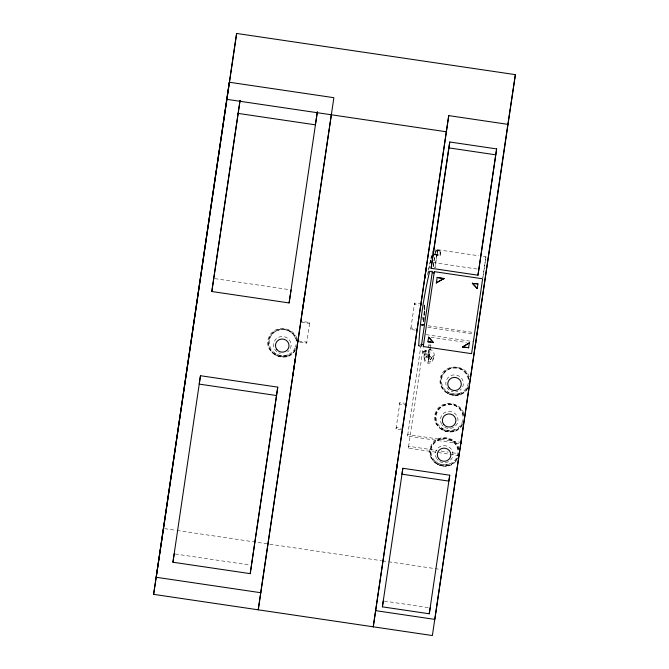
<?xml version="1.0" encoding="UTF-8"?>
<svg xmlns="http://www.w3.org/2000/svg" width="669" height="669" viewBox="0 0 669 669"><rect width="100%" height="100%" fill="white"/><g stroke="black" fill="none" stroke-linecap="round" stroke-linejoin="round"><path stroke-width="0.5" stroke-dasharray="3.35 2.51" d="M421.855 324.666L423.352 325.377M423.168 324.172L422.959 325.569L421.888 325.669C421.545 322.767 422.574 327.818 423.117 324.54L423.034 325.034M430.217 348.666L428.67 359.629L428.244 359.278L428.796 348.917M428.846 347.88C427.065 343.122 432.634 342.787 430.326 347.696M429.021 348.7L429.983 349.302L430.635 348.624L428.486 361.503L429.013 348.507M422.281 319.59L422.49 316.897M428.244 359.278L429.046 359.345M430.644 344.786L429.833 345.505L429.013 344.769M299.796 342.093L306.695 343.113L309.73 322.525L301.853 321.363M401.45 429.741L396.015 428.938L399.911 402.587L404.436 403.256M415.223 330.11L410.699 329.441L414.596 303.082L420.023 303.885M458.742 443.631L407.572 436.063L420.742 346.843M433.161 266.647L435.578 250.231M459.026 455.631L408.349 448.138L423.176 347.637M437.417 255.157L438.12 250.39L437.693 249.713L478.753 255.775M435.118 254.814L440.118 255.558L440.018 251.569M440.118 255.558L440.353 252.991M482.918 277.451L485.953 256.854L482.792 277.794M306.695 343.113L306.837 342.177L298.951 341.014M309.73 322.525L309.596 323.453L301.711 322.291M410.699 329.441L410.925 327.961L415.449 328.63M414.596 303.082L414.37 304.562L418.894 305.231M399.911 402.587L399.686 404.068L405.121 404.87M396.015 428.938L396.24 427.458L401.676 428.26M424.154 305.248L423.995 305.909M421.947 325.059L421.997 324.465L421.997 325.335M422.014 324.758L421.972 325.234M423.143 324.306A1.547 1.497 8.6 0 1 422.875 324.875L422.39 325.744L423.092 324.674M422.758 325.602L423.209 323.938M433.111 266.563L435.511 250.658M407.572 436.063L407.806 434.516L460.004 442.226M408.349 448.138L408.625 446.273L437.008 450.471M438.981 250.624L435.72 250.005M440.478 253.099L440.461 252.765M428.085 361.109L428.896 361.126M432.09 253.635L432.734 250.867M425.392 357.848L427.24 356.084L429.774 356.192M422.925 325.343L422.064 325.025M430.585 261.462L430.159 262.323L431.413 256.545L431.438 257.038A11.281 10.938 8.6 0 1 431.288 259.054M295.355 350.155C287.152 365.45 261.412 352.864 269.013 336.967C274.34 323.721 296.158 326.949 297.429 341.165M467.631 388.53C460.464 402.01 437.467 393.949 440.244 378.955C442.125 362.732 468.317 363.342 469.705 379.532M462.237 425.058C454.075 440.294 428.269 427.8 435.904 411.861C441.222 398.624 463.048 401.852 464.319 416.059M422.917 325.092L422.8 325.552M456.183 460.924C446.624 473.895 423.72 461.083 430.853 446.098C436.171 432.851 457.997 436.079 459.269 450.296M422.791 325.418L422.055 325.259M485.309 257.364L485.937 256.837L482.859 256.386M429.707 356.167L429.707 355.465C422.055 347.186 418.167 353.516 429.314 356.176L430.527 356.636M426.446 356.552L427.207 356.142M287.729 354.829C283.296 356.544 278.103 355.774 274.365 352.847M288.005 355.891C283.28 357.664 277.794 356.853 273.78 353.784M460.004 393.196C455.572 394.911 450.379 394.15 446.641 391.223M460.28 394.258C455.556 396.031 450.07 395.22 446.056 392.159M454.611 429.724C450.187 431.438 444.985 430.677 441.247 427.75M454.895 430.786C450.162 432.559 444.684 431.748 440.67 428.687M449.56 463.96C445.136 465.674 439.934 464.905 436.196 461.978M449.844 465.022C445.111 466.795 439.633 465.984 435.619 462.915M428.06 355.941L428.929 355.958M434.934 250.005L438.755 250.574M434.666 251.118L437.375 251.519M435.276 254.396L440.043 255.098M434.265 254.571L440.135 255.441M433.01 262.524L477.85 269.147M214.816 278.622L289.016 289.585M428.035 325.786L473.067 332.443M427.8 327.342L472.832 333.998M426.136 334.642L472.766 341.533M430.92 337.251L466.402 342.495M441.063 451.073L448.163 452.119M452.211 452.721L459.31 453.766M164.607 528.644L175.972 530.325M177.001 530.475L381.422 560.689M382.451 560.839L387.619 561.6M388.647 561.759L440.269 569.386M175.228 553.991L250.457 565.113M384.299 601.096L429.147 607.728M438.772 250.457L439.617 251M422.499 324.983L422.131 324.716A1.923 1.865 8.6 0 1 422.064 324.047M429.707 355.465L429.314 356.176M438.973 250.599L439.416 250.842M422.632 352.772L423.736 352.496L423.494 351.384M424.522 351.501C427.616 352.262 424.062 348.382 424.522 351.501L430.869 359.73L425.844 350.581M430.51 356.569L431.773 358.793L431.555 357.923M431.037 359.186L430.326 359.596M439.959 251.419L440.227 251.945M440.336 252.121L440.394 252.556M440.411 252.439L440.445 252.882M424.372 304.83L424.439 306.251A101.203 98.109 8.6 0 1 424.246 316.144M424.246 305.532L424.28 306.293A100.843 97.766 8.6 0 1 423.602 321.095M424.188 305.9L424.196 306.837A100.843 97.766 8.6 0 1 423.519 321.638M424.113 305.766L424.171 307.021A100.843 97.766 8.6 0 1 423.494 321.822M457.312 458.449A14.383 13.94 8.6 0 1 434.44 461.903A14.383 13.94 8.6 0 1 437.727 439.658A14.383 13.94 8.6 0 1 458.616 449.585M457.412 457.813A14.108 13.681 8.6 0 1 435.034 462.43A14.108 13.681 8.6 0 1 437.534 440.327A14.108 13.681 8.6 0 1 458.307 449.928M436.681 458.625A8.822 8.555 8.6 0 1 442.861 445.696A8.822 8.555 8.6 0 1 452.687 456.434A8.822 8.555 8.6 0 1 438.722 460.857M438.145 460.364A8.822 8.555 8.6 0 1 437.116 459.243M424.004 318.988A101.203 98.109 8.6 0 1 423.761 321.112M424.681 305.499A101.203 98.109 8.6 0 1 424.414 315.4M423.979 319.657A101.203 98.109 8.6 0 1 423.694 321.781M427.926 273.529A449.108 435.385 8.6 0 1 428.411 270.861M428.57 269.975A449.108 435.385 8.6 0 1 431.664 254.956M427.7 274.984A449.108 435.385 8.6 0 1 431.446 256.411M424.23 306.653A100.843 97.766 8.6 0 1 423.544 321.463M467.296 388.488A14.383 13.94 8.6 0 1 444.233 390.479A14.383 13.94 8.6 0 1 449.008 368.502A14.383 13.94 8.6 0 1 469.203 379.724M467.857 387.058A14.108 13.681 8.6 0 1 445.245 391.465A14.108 13.681 8.6 0 1 448.523 369.296A14.108 13.681 8.6 0 1 468.885 380.051M449.167 390.102A8.822 8.555 8.6 0 1 448.18 377.508A8.822 8.555 8.6 0 1 461.175 377.768A8.822 8.555 8.6 0 1 459.896 390.311M457.889 391.39A8.822 8.555 8.6 0 1 455.664 391.925M453.356 391.875A8.822 8.555 8.6 0 1 451.14 391.256M468.342 382.961A13.514 13.096 8.6 0 1 447.594 391.9A13.514 13.096 8.6 0 1 447.845 369.79A13.514 13.096 8.6 0 1 468.384 379.54M295.021 350.113A14.383 13.94 8.6 0 1 271.957 352.111A14.383 13.94 8.6 0 1 276.732 330.135A14.383 13.94 8.6 0 1 296.927 341.357M295.581 348.683A14.108 13.681 8.6 0 1 273.195 353.291A14.108 13.681 8.6 0 1 275.703 331.197A14.108 13.681 8.6 0 1 296.467 340.797M276.891 351.727A8.822 8.555 8.6 0 1 275.896 339.133A8.822 8.555 8.6 0 1 288.899 339.392A8.822 8.555 8.6 0 1 287.62 351.936M280.328 353.357A8.822 8.555 8.6 0 1 278.864 352.881M295.113 347.88A13.514 13.096 8.6 0 1 273.47 352.095A13.514 13.096 8.6 0 1 276.598 330.871A13.514 13.096 8.6 0 1 296.108 341.173M296.066 344.594A13.514 13.096 8.6 0 1 295.43 347.086M462.363 424.213A14.383 13.94 8.6 0 1 439.491 427.675A14.383 13.94 8.6 0 1 442.778 405.431A14.383 13.94 8.6 0 1 463.667 415.357M462.463 423.586A14.108 13.681 8.6 0 1 440.085 428.193A14.108 13.681 8.6 0 1 442.585 406.1A14.108 13.681 8.6 0 1 463.358 415.7M441.732 424.397A8.822 8.555 8.6 0 1 447.912 411.468A8.822 8.555 8.6 0 1 457.738 422.206A8.822 8.555 8.6 0 1 443.773 426.621M443.196 426.136A8.822 8.555 8.6 0 1 442.167 425.016M462.797 420.333A13.514 13.096 8.6 0 1 440.796 427.382A13.514 13.096 8.6 0 1 444.835 405.205A13.514 13.096 8.6 0 1 462.948 419.488M424.154 358.45C423.276 363.192 430.736 365.257 432.483 360.792C439.642 348.457 422.248 344.025 424.154 358.45M424.598 357.698C425.091 366.135 435.168 361.243 433.554 354.562C432.885 359.939 424.037 358.626 424.949 353.291L424.598 357.689M437.643 249.738L434.959 267.918L437.718 249.738M433.729 459.511A13.514 13.096 8.6 0 0 456.952 457.011A13.514 13.096 8.6 0 0 442.92 438.722A13.514 13.096 8.6 0 0 433.729 459.511"/><path stroke-width="1" d="M153.619 594.356L236.625 33.45L515.381 74.644L432.375 635.55L153.619 594.356L163.579 528.493M163.729 527.465L236.625 33.45M211.814 291.517L240.071 100.35L211.814 291.517L289.108 302.94L291.082 289.894M172.928 562.228L200.474 375.719L277.769 387.142L250.214 573.651L172.928 562.228L174.191 553.84M289.108 302.94L317.357 111.773L315.383 124.827L238.097 113.404M250.214 573.651L277.769 387.142M260.818 592.726L156.203 577.272L229.25 82.228L333.864 97.682L258.234 609.819L331.423 114.223M448.74 115.612L373.252 626.811L448.74 115.612L507.863 124.35L515.381 74.644M431.095 268.277L449.752 141.987L496.632 148.919L478.87 269.298L477.975 275.202L431.095 268.277L449.752 141.987M382.392 606.85L402.855 468.283L449.744 475.207L429.272 613.782L382.392 606.85L383.287 600.946M436.305 283.179L437.15 277.451L444.032 278.463L436.364 282.82M427.943 341.8L428.628 337.159L433.42 342.612L427.943 341.8L430.736 341.842M477.975 275.202L496.632 148.919M477.24 288.565L477.934 283.873L472.339 283.413L477.24 288.565L472.389 283.054M468.593 348.014L469.362 342.837L462.43 347.102L468.651 347.654M507.863 124.35L434.817 619.394L375.694 610.655M200.474 375.719L199.211 384.106L276.498 395.53M300.724 322.149L300.866 321.212M302.204 311.838L304.897 293.942M292.763 375.794L295.397 358.291M297.822 341.8L297.964 340.864M424.589 278.898L426.663 265.225M417.038 330.377L417.255 328.897M420.709 305.499L420.926 304.019M409.913 378.395L411.979 364.73M406.024 405.004L406.25 403.524M402.353 429.874L402.579 428.394M395.228 477.9L397.294 464.227M402.855 468.283L401.969 474.179L448.849 481.111L449.744 475.207M437.15 277.451L443.973 278.831M428.628 337.159L433.42 342.612M477.934 283.873L472.339 283.413M469.362 342.837L462.43 347.102M429.272 613.782L430.167 607.878M475.525 343.849L475.801 341.984M476.922 334.6L477.156 333.053M460.79 443.932L461.025 442.376M459.026 455.631L459.31 453.766M437.217 282.335L444.032 278.463M226.666 99.313L446.298 131.768M448.857 147.891L495.737 154.815M432.182 272.693L434.131 272.985M462.488 346.743L465.565 347.194M420.834 344.343L423.544 344.744M418.727 345.371L418.986 345.898L421.328 346.249L432.383 271.363L429.69 271.338A0.987 0.962 8.6 0 0 429.607 271.572L428.319 277.117A448.991 435.268 8.6 0 0 419.103 339.568L418.727 345.371M434.332 271.656L423.276 346.534L471.586 353.675L482.642 278.789L434.332 271.656M438.663 458.616A6.782 6.573 8.6 0 0 450.321 457.362A6.782 6.573 8.6 0 0 443.279 448.18A6.782 6.573 8.6 0 0 438.663 458.616M449.108 387.861A6.782 6.573 8.6 0 0 460.757 386.598A6.782 6.573 8.6 0 0 453.716 377.425A6.782 6.573 8.6 0 0 449.108 387.861M276.824 349.486A6.782 6.573 8.6 0 0 288.481 348.231A6.782 6.573 8.6 0 0 281.44 339.049A6.782 6.573 8.6 0 0 276.824 349.486M443.714 424.389A6.782 6.573 8.6 0 0 455.372 423.126A6.782 6.573 8.6 0 0 448.33 413.952A6.782 6.573 8.6 0 0 443.714 424.389"/></g></svg>
